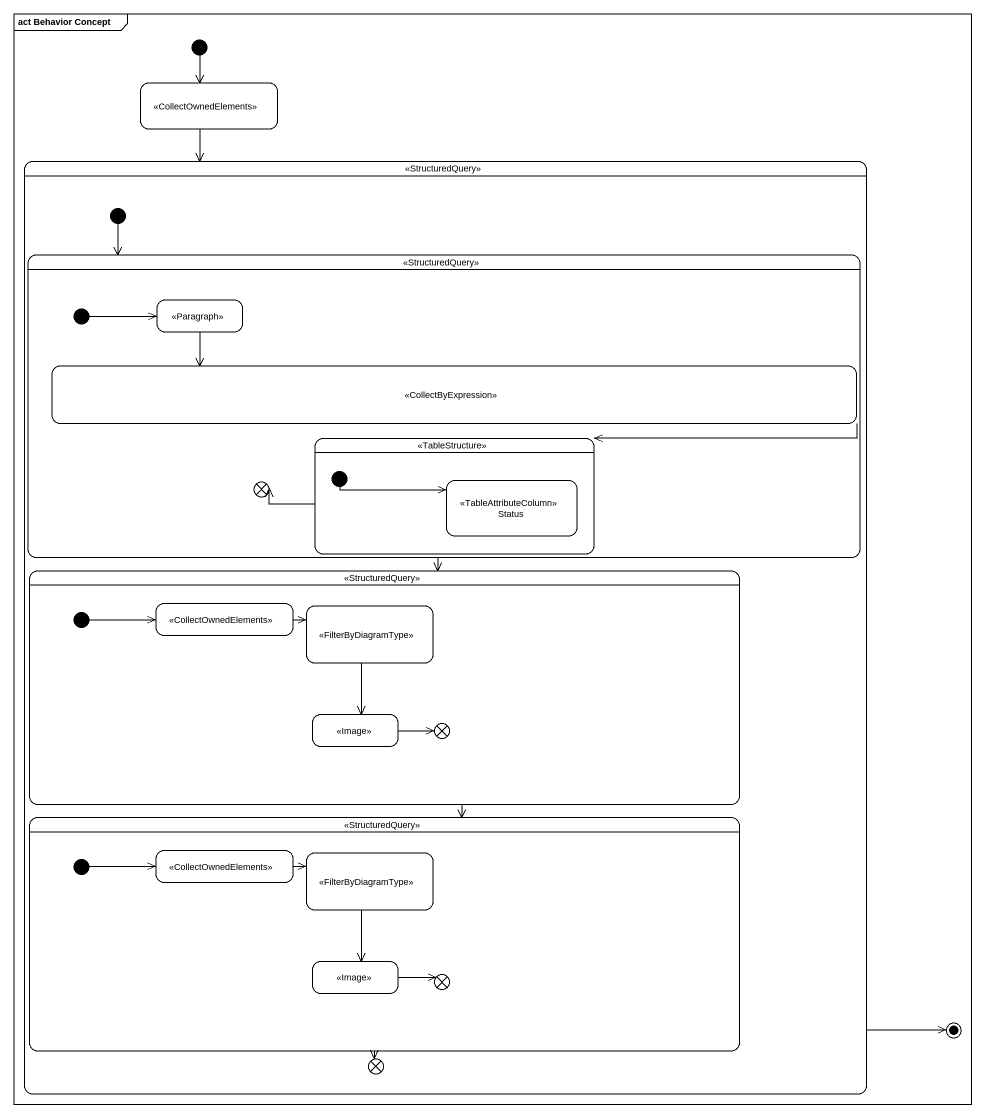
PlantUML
@startuml
mainframe act Behavior Concept
hide empty description
state " " as state1 <<CollectOwnedElements>>
state " " as state2 <<StructuredQuery>> {
  state " " as state3 <<StructuredQuery>> {
    state " " as state4 <<Paragraph>>
    state " " as state5 <<CollectByExpression>>
    state " " as state6 <<TableStructure>> {
      state Status <<TableAttributeColumn>>
      [*] -right-> Status
    }
    state flowfinal1 <<end>>
    [*] -right-> state4
  }
  state " " as state7 <<StructuredQuery>> {
    state " " as state8 <<CollectOwnedElements>>
    state " " as state9 <<FilterByDiagramType>>
    state " " as state10 <<Image>>
    state flowfinal2 <<end>>
    [*] -right-> state8
  }
  state " " as state11 <<StructuredQuery>> {
    state " " as state12 <<CollectOwnedElements>>
    state " " as state13 <<FilterByDiagramType>>
    state " " as state14 <<Image>>
    state flowfinal3 <<end>>
    [*] -right-> state12
  }
  state flowfinal4 <<end>>
  [*] -right-> state3
}
[*] --> state1
state1 --> state2
state3 --> state7
state4 -right-> state5
state5 --> state6
state6 -left-> flowfinal1
state7 --> state11
state8 -right-> state9
state9 --> state10
state10 -right-> flowfinal2
state11 --> flowfinal4
state12 -right-> state13
state13 --> state14
state14 -right-> flowfinal3
state2 --> [*]
@enduml
